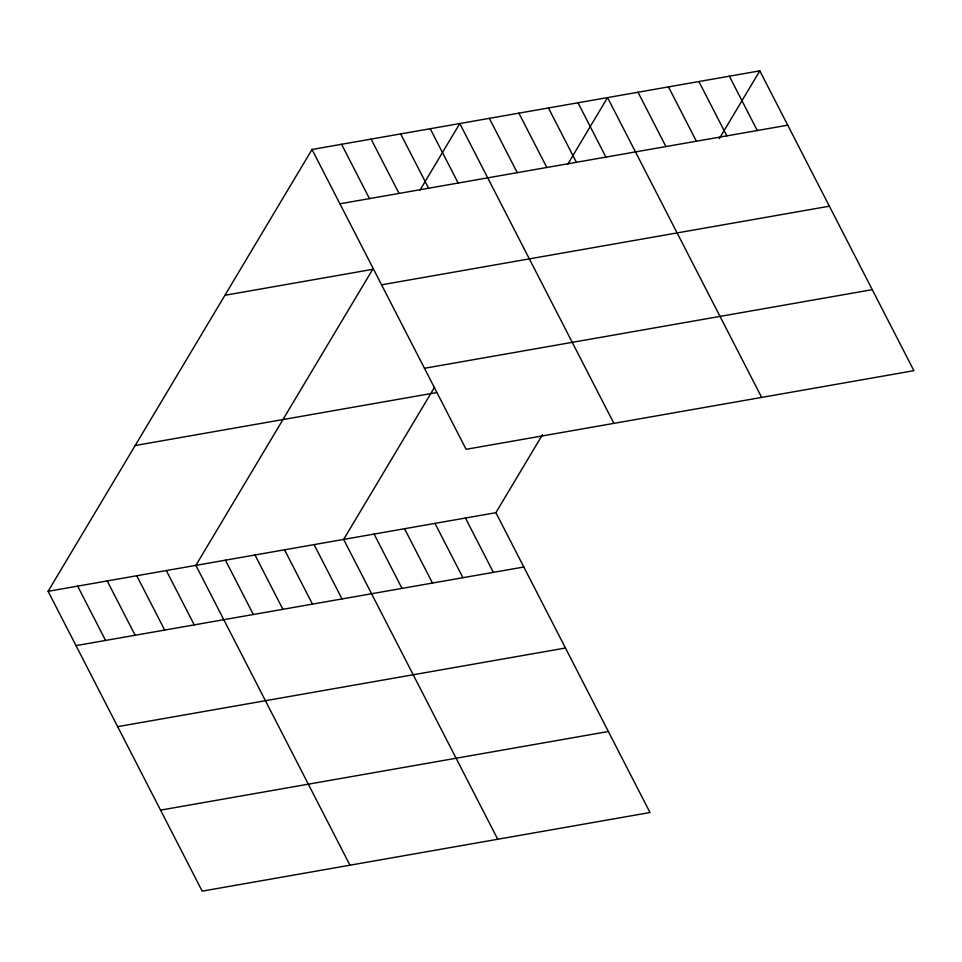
<?xml version="1.0" encoding="UTF-8"?>
<svg xmlns="http://www.w3.org/2000/svg" width="962" height="962" viewBox="0 0 962 962"><rect width="100%" height="100%" fill="white"/><g stroke="black" fill="none" stroke-linecap="round" stroke-linejoin="round"><path stroke-width="1.44" d="M542.496 434.668L495.899 512.686L649.987 812.517L202.188 891.149L48.1 591.317L312.013 149.483L759.812 70.851L913.9 370.683L466.101 449.314L312.013 149.483M420.057 190.043L459.788 123.533L613.876 423.364M434.511 387.301L343.65 539.417L497.739 839.249M567.833 164.093L607.551 97.583L761.651 397.414M719.323 138.636L759.812 70.851M339.935 203.8L787.722 125.18M224.916 295.286L372.691 269.336L195.875 565.367L349.964 865.199M381.565 284.824L829.364 206.193M424.47 368.29L872.257 289.67M135.185 445.514L436.532 392.592M48.1 591.317L495.899 512.686M76.022 645.634L523.809 567.015M117.653 726.659L565.452 648.027M160.558 810.124L608.357 731.505M729.352 76.202L757.274 130.519M698.905 81.542L726.827 135.87M668.458 86.893L696.38 141.21M638.01 92.244L665.92 146.561M578.006 102.778L605.916 157.095M548.448 107.96L576.37 162.289M518.891 113.155L546.813 167.472M489.333 118.338L517.255 172.667M430.23 128.728L458.152 183.045M400.673 133.91L428.595 188.239M371.116 139.105L399.038 193.422M341.57 144.288L369.48 198.617M465.452 518.037L493.362 572.354M434.992 523.388L462.914 577.705M404.545 528.727L432.467 583.056M374.098 534.078L402.008 588.395M314.093 544.612L342.003 598.929M284.536 549.795L312.458 604.124M254.978 554.99L282.9 609.307M225.433 560.185L253.343 614.502M166.318 570.562L194.24 624.879M136.76 575.745L164.682 630.074M107.215 580.94L135.125 635.257M77.657 586.123L105.567 640.452"/></g></svg>
